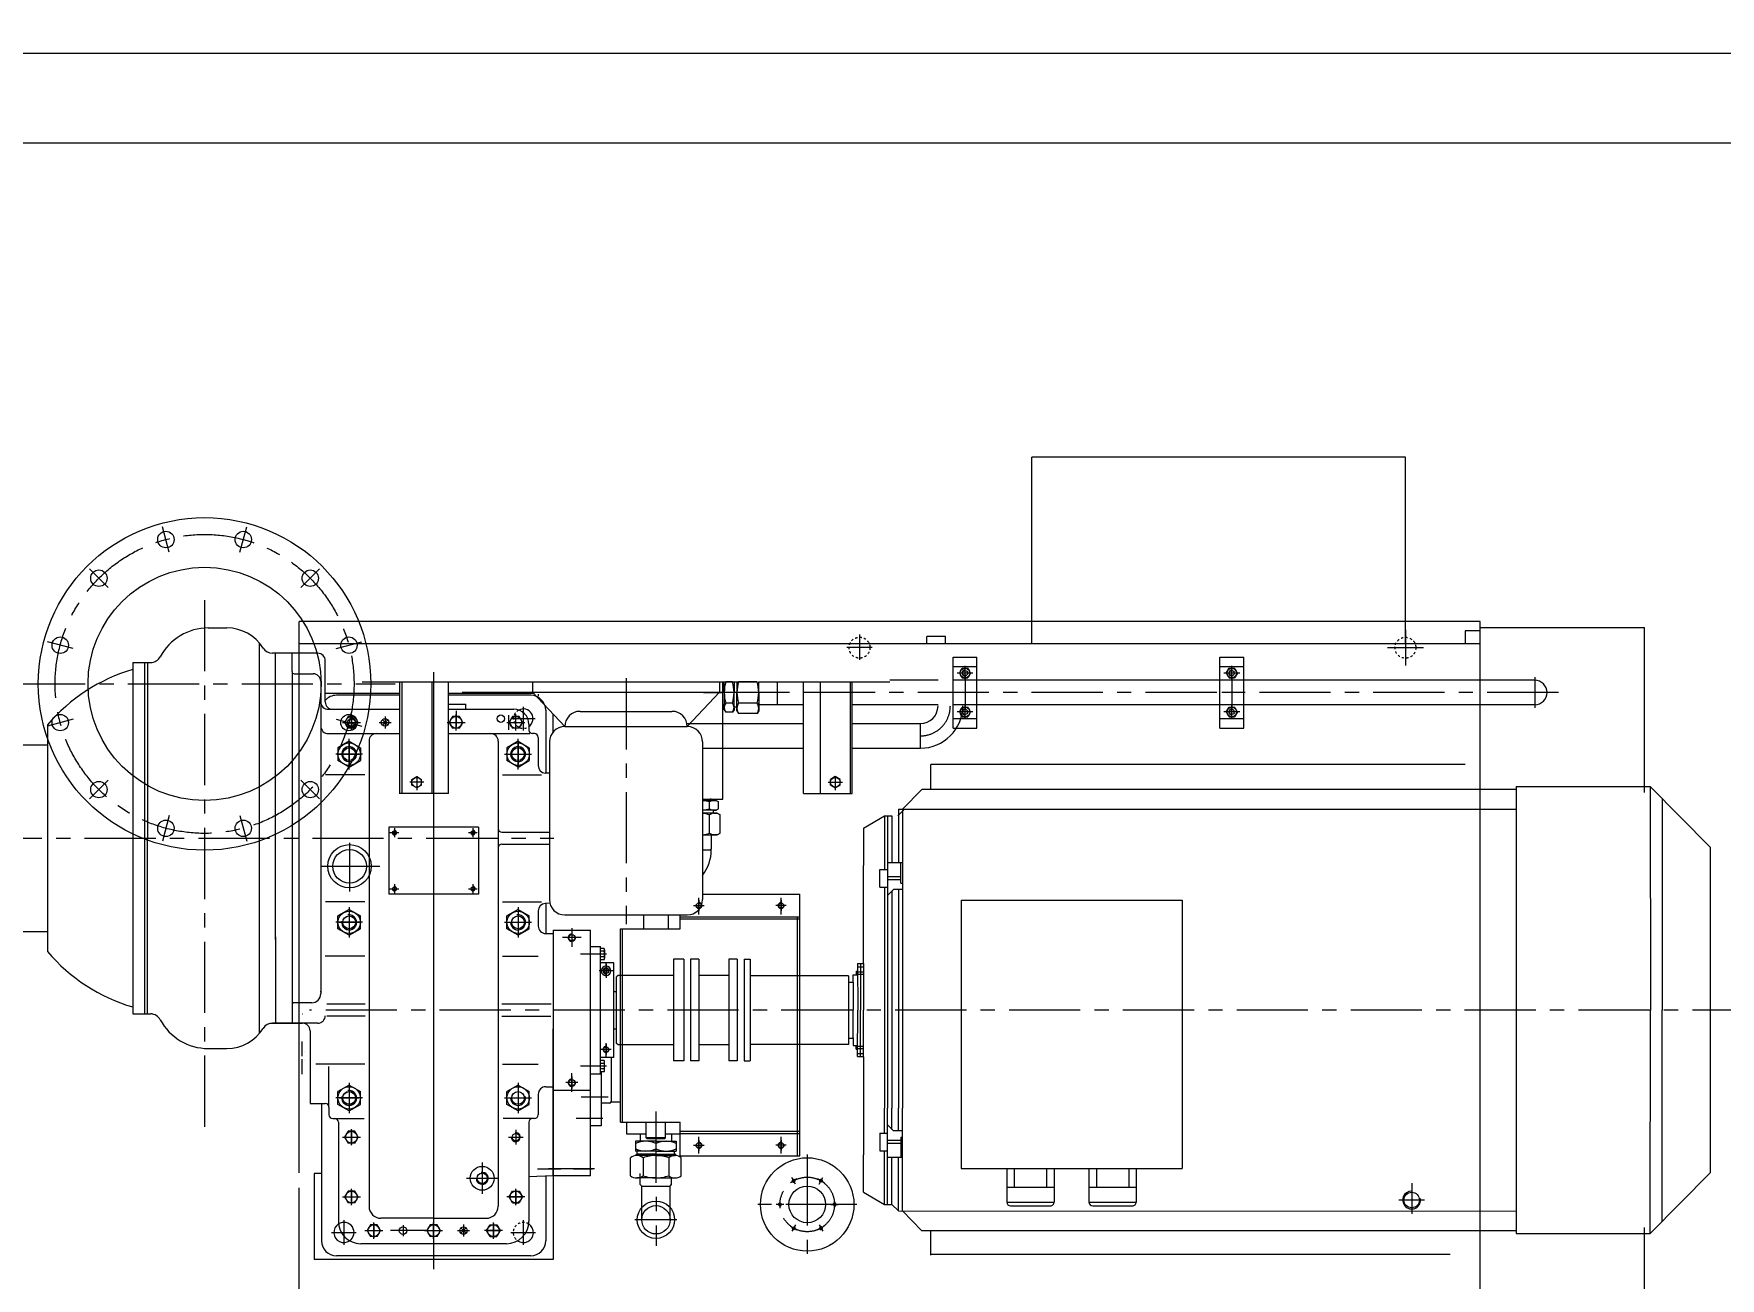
# Model space of a CAD drawing. Header units: inches. Extents: x 0 to 19814, y 0 to 15096.
# Drawn here: x 8791 to 11048, y 5715 to 7380 of the extents above; entities that cross this region are included whole.
import ezdxf

# ---------------------------------------------------------------- set-up
doc = ezdxf.new("R2010")
doc.units = ezdxf.units.IN
doc.header["$MEASUREMENT"] = 0
doc.linetypes.add('CENTER', pattern=[50.8, 31.75, -6.35, 6.35, -6.35])
doc.linetypes.add('EB_DASH', pattern=[6, 3, -3])
doc.layers.get('Defpoints').update_dxf_attribs({"lineweight": 5})
for name, color, linetype, lineweight in [('CAXA1', 5, 'CENTER', 5), ('CAXA2', 6, 'EB_DASH', 5), ('CAXA3', 7, 'Continuous', 5), ('EB0', 7, 'Continuous', 5)]:
    doc.layers.add(name, color=color, linetype=linetype, lineweight=lineweight)
doc.styles.add('Roman', font='arial.ttf')
doc.styles.get("Standard").update_dxf_attribs({"font": 'arial.ttf'})
doc.dimstyles.new('ISO-25', dxfattribs={"dimscale": 30, "dimtxt": 1.5, "dimasz": 1.5, "dimexe": 2, "dimexo": 2, "dimtad": 1, "dimtih": 1, "dimtoh": 1, "dimdec": 1, "dimlfac": 0.03937, "dimdsep": 46, "dimtxsty": 'Standard', "dimcen": 2.5, "dimclrd": 7, "dimclre": 7, "dimclrt": 7, "dimadec": 0, "dimazin": 0, "dimtfac": 1, "dimtdec": 1, "dimtmove": 0, "dimatfit": 3, "dimfxl": 1, "dimlwd": 5, "dimlwe": 5, "dimarcsym": 0})

# ---------------------------------------------------------------- blocks, each defined once
blk = doc.blocks.new('*D41')
at = {"color": 7, "linetype": 'Continuous', "lineweight": 5, "transparency": 16777216}
for p, q in [((8646.5, 7413.9), (8646.5, 7904.6)), ((11846.5, 7413.9), (11846.5, 7904.6)), ((8691.5, 7844.6), (11801.5, 7844.6))]:
    blk.add_line(p, q, dxfattribs=at)
at = {"color": 7, "transparency": 16777216}
for points in [[(8691.5, 7852.1), (8691.5, 7837.1), (8646.5, 7844.6)], [(11801.5, 7852.1), (11801.5, 7837.1), (11846.5, 7844.6)]]:
    blk.add_solid(points, dxfattribs=at)
at = {"layer": 'Defpoints', "color": 0, "transparency": 16777216}
for p in [(11846.5, 7844.6), (8646.5, 7353.9), (11846.5, 7353.9)]:
    blk.add_point(p, dxfattribs=at)
at = {"color": 7, "lineweight": 5, "transparency": 16777216, "insert": (10246.5, 7945.9), "char_height": 165, "attachment_point": 5, "style": 'Roman'}
blk.add_mtext('D', dxfattribs=at)

msp = doc.modelspace()

# ---------------------------------------------------------------- linework, layer by layer
at = {"color": 7, "lineweight": 5}
for p, q in [((11846.49, 7353.89), (8646.49, 7353.89)), ((11846.49, 7233.89), (8646.49, 7233.89)), ((10126.49, 6563.89), (10126.49, 6813.89)), ((10626.49, 6813.89), (10126.49, 6813.89)), ((10626.49, 6563.89), (10626.49, 6813.89)), ((10726.49, 6593.81), (9145.99, 6593.89)), ((9145.99, 5856), (9145.99, 6593.89)), ((10168.99, 6593.89), (9936.49, 6593.89)), ((10726.49, 5643.81), (10726.49, 6593.81)), ((9024.49, 6585.23), (9049.45, 6585.23)), ((10010.99, 6573.89), (9985.99, 6573.89)), ((9985.99, 6563.89), (9985.99, 6573.89)), ((10010.99, 6563.89), (10010.99, 6573.89)), ((10706.49, 6581.31), (10706.49, 6563.8)), ((10726.49, 6581.31), (10706.49, 6581.31)), ((10706.49, 6581.31), (10706.49, 6563.81)), ((10726.49, 6585.75), (10946.5, 6585.75)), ((10946.5, 6364.89), (10946.5, 6585.75)), ((9092.86, 6042.61), (9092.86, 6565.17)), ((9114.49, 6551.37), (9110.53, 6551.36)), ((9114.49, 6168.42), (9114.49, 6551.38)), ((9170.99, 6551.37), (9114.49, 6551.37)), ((9136.49, 6526.88), (9136.49, 6551.38)), ((10726.49, 6563.89), (9145.99, 6563.89)), ((10021.14, 6451.39), (10021.14, 6546.39)), ((10021.14, 6546.39), (10053.14, 6546.39)), ((10053.14, 6451.39), (10053.14, 6546.39)), ((10378.2, 6451.39), (10378.2, 6546.39)), ((10378.2, 6546.39), (10410.2, 6546.39)), ((10410.2, 6451.39), (10410.2, 6546.39)), ((8923.49, 6538.89), (8939.49, 6538.89)), ((8923.49, 6538.89), (8923.49, 6068.89)), ((8939.49, 6068.89), (8939.49, 6538.89)), ((8939.49, 6538.86), (8947.44, 6538.86)), ((8943.27, 6068.83), (8943.46, 6538.86)), ((9136.49, 6526.88), (9136.49, 6056.24)), ((9139.49, 6523.88), (9164.99, 6523.88)), ((9180.99, 6486.38), (9180.99, 6541.37)), ((10021.14, 6533.89), (10053.14, 6533.89)), ((10029.64, 6524.89), (10033.39, 6531.39)), ((10029.64, 6524.89), (10033.39, 6518.39)), ((10033.39, 6531.39), (10040.89, 6531.39)), ((10044.65, 6524.89), (10040.89, 6531.39)), ((10044.65, 6524.89), (10040.89, 6518.39)), ((10378.2, 6533.89), (10410.2, 6533.89)), ((10386.69, 6524.89), (10390.44, 6531.39)), ((10386.69, 6524.89), (10390.44, 6518.39)), ((10390.44, 6531.39), (10397.95, 6531.39)), ((10401.7, 6524.89), (10397.95, 6531.39)), ((10401.7, 6524.89), (10397.95, 6518.39)), ((10626.49, 6544.8), (10626.49, 6544.81)), ((9174.99, 6513.88), (9174.99, 6095.74)), ((9230.49, 6513.28), (9758.97, 6513.28)), ((9258.49, 6513.28), (9508.49, 6513.28)), ((9280.99, 6363.28), (9280.99, 6513.28)), ((9283.49, 6513.28), (9283.49, 6363.28)), ((9323.49, 6513.28), (9323.49, 6363.28)), ((9345.99, 6363.89), (9345.99, 6513.28)), ((9458.49, 6513.28), (9458.49, 6499.28)), ((9708.49, 6513.28), (9708.49, 6499.28)), ((9713, 6356.38), (9713, 6513.28)), ((9714.99, 6498.89), (9714.99, 6513.28)), ((9726.09, 6513.04), (9716.9, 6513.04)), ((9727.99, 6513.28), (9727.99, 6498.89)), ((9731.99, 6513.28), (9731.99, 6498.89)), ((9758.8, 6513.04), (9734.18, 6513.04)), ((9760.99, 6498.89), (9760.99, 6513.28)), ((9760.99, 6513.28), (9936.49, 6513.28)), ((9761, 6513.28), (9761, 6512.89)), ((9785.99, 6482.38), (9785.99, 6513.28)), ((9820.99, 6363.89), (9820.99, 6513.28)), ((9843.49, 6513.28), (9843.49, 6363.89)), ((9883.49, 6513.28), (9883.49, 6363.89)), ((9885.99, 6363.89), (9885.99, 6513.28)), ((10000.99, 6515.39), (9936.49, 6515.39)), ((10799.63, 6515.24), (10021.14, 6515.39)), ((10033.39, 6518.39), (10040.89, 6518.39)), ((10390.44, 6518.39), (10397.95, 6518.39)), ((9280.99, 6497.63), (9180.99, 6497.63)), ((9280.99, 6495.14), (9195.99, 6495.14)), ((9460.04, 6497.63), (9345.99, 6497.63)), ((9455.99, 6495.14), (9345.99, 6495.14)), ((9345.99, 6483.39), (9369, 6483.39)), ((9369, 6476.39), (9369, 6483.39)), ((9458.49, 6499.28), (9501.49, 6453.2)), ((9458.49, 6499.28), (9708.49, 6499.28)), ((9465.99, 6496.64), (9465.99, 6493.88)), ((9708.49, 6499.28), (9665.49, 6453.2)), ((9687, 6498.88), (9712.69, 6498.88)), ((9713, 6483.39), (9714.99, 6482.39)), ((9715.02, 6479.39), (9713, 6479.39)), ((9714.99, 6498.89), (9714.99, 6475.89)), ((9714.99, 6475.89), (9714.99, 6482.39)), ((9726.09, 6484.74), (9716.9, 6484.74)), ((9727.99, 6475.89), (9727.99, 6498.89)), ((9727.99, 6479.39), (9727.99, 6475.89)), ((9731.99, 6479.39), (9727.99, 6479.39)), ((9731.99, 6474.38), (9731.99, 6498.89)), ((9731.99, 6479.39), (9731.99, 6474.38)), ((9758.8, 6484.74), (9734.18, 6484.74)), ((9760.99, 6498.89), (9760.99, 6474.38)), ((9820.99, 6482.41), (9760.99, 6482.4)), ((9760.99, 6474.38), (9760.99, 6481.89)), ((9761, 6475.89), (9761, 6484.89)), ((9820.99, 6482.39), (9787, 6482.39)), ((10000.99, 6482.43), (9885.99, 6482.43)), ((10799.63, 6482.53), (10021.14, 6482.43)), ((10029.64, 6472.89), (10033.39, 6479.39)), ((10033.39, 6479.39), (10040.89, 6479.39)), ((10044.65, 6472.89), (10040.89, 6479.39)), ((10386.69, 6472.89), (10390.44, 6479.39)), ((10390.44, 6479.39), (10397.95, 6479.39)), ((10401.7, 6472.89), (10397.95, 6479.39)), ((8809.49, 6455.63), (8809.49, 6152.13)), ((9184.99, 6476.38), (9280.99, 6476.38)), ((9211.45, 6466.75), (9206.91, 6458.88)), ((9206.91, 6458.88), (9211.45, 6451.02)), ((9220.53, 6466.75), (9211.45, 6466.75)), ((9225.07, 6458.88), (9220.53, 6466.75)), ((9220.53, 6451.02), (9225.07, 6458.88)), ((9257.46, 6455.35), (9264.53, 6462.42)), ((9345.99, 6476.38), (9433.49, 6476.38)), ((9351.45, 6466.75), (9346.91, 6458.88)), ((9346.91, 6458.88), (9351.45, 6451.02)), ((9360.53, 6466.75), (9351.45, 6466.75)), ((9365.07, 6458.88), (9360.53, 6466.75)), ((9360.53, 6451.02), (9365.07, 6458.88)), ((9431.45, 6466.75), (9426.91, 6458.88)), ((9426.91, 6458.88), (9431.45, 6451.02)), ((9440.53, 6466.75), (9431.45, 6466.75)), ((9445.07, 6458.88), (9440.53, 6466.75)), ((9440.53, 6451.02), (9445.07, 6458.88)), ((9453.49, 6456.38), (9453.49, 6448.88)), ((9475.99, 6475.14), (9475.99, 6391.05)), ((9476, 6466.38), (9476, 6395.44)), ((9485.99, 6446.11), (9485.99, 6469.82)), ((9521.99, 6473.7), (9644.99, 6473.7)), ((9665.06, 6457.38), (9820.99, 6457.38)), ((9714.99, 6475.89), (9716.9, 6472.59)), ((9726.09, 6472.59), (9716.9, 6472.59)), ((9727.99, 6475.89), (9726.09, 6472.59)), ((9731.99, 6474.38), (9734.18, 6470.59)), ((9758.8, 6470.59), (9734.18, 6470.59)), ((9760.99, 6474.38), (9758.8, 6470.59)), ((9885.99, 6457.38), (9977.49, 6457.38)), ((9977.49, 6424.38), (9977.49, 6457.38)), ((10021.14, 6463.89), (10053.14, 6463.89)), ((10029.64, 6472.89), (10033.39, 6466.39)), ((10033.39, 6466.39), (10040.89, 6466.39)), ((10044.65, 6472.89), (10040.89, 6466.39)), ((10378.2, 6463.89), (10410.2, 6463.89)), ((10386.69, 6472.89), (10390.44, 6466.39)), ((10390.44, 6466.39), (10397.95, 6466.39)), ((10401.7, 6472.89), (10397.95, 6466.39)), ((9184.99, 6443.88), (9280.99, 6443.88)), ((9212.99, 6433.7), (9197.99, 6425.04)), ((9220.53, 6451.02), (9211.45, 6451.02)), ((9212.99, 6433.7), (9227.99, 6425.04)), ((9239.56, 6433.88), (9239.56, 5811.44)), ((9345.99, 6443.88), (9454.96, 6443.88)), ((9360.53, 6451.02), (9351.45, 6451.02)), ((9412.42, 6433.88), (9412.42, 5811.44)), ((9438.98, 6433.7), (9423.98, 6425.04)), ((9440.53, 6451.02), (9431.45, 6451.02)), ((9438.98, 6433.7), (9453.98, 6425.04)), ((9460.99, 6443.88), (9458.49, 6443.88)), ((9465.99, 6438.88), (9465.99, 6401.06)), ((9480.99, 6432.7), (9480.99, 6221.78)), ((9501.49, 6453.2), (9665.49, 6453.2)), ((9685.99, 6432.7), (9685.99, 6221.78)), ((10021.14, 6451.39), (10053.14, 6451.39)), ((10378.2, 6451.39), (10410.2, 6451.39)), ((8759.49, 6428.89), (8809.49, 6428.89)), ((9197.99, 6425.04), (9197.99, 6407.72)), ((9227.99, 6425.04), (9227.99, 6407.72)), ((9423.98, 6425.04), (9423.98, 6407.72)), ((9453.98, 6425.04), (9453.98, 6407.72)), ((9685.99, 6424.38), (9820.99, 6424.38)), ((9885.99, 6424.38), (9977.49, 6424.38)), ((9233.99, 6388.88), (9181.41, 6388.88)), ((9212.99, 6399.06), (9197.99, 6407.72)), ((9212.99, 6399.06), (9227.99, 6407.72)), ((9417.98, 6388.88), (9470.57, 6388.88)), ((9438.98, 6399.06), (9423.98, 6407.72)), ((9438.98, 6399.06), (9453.98, 6407.72)), ((9480.99, 6390.79), (9475.47, 6391.08)), ((10706.39, 6402.48), (9991.39, 6402.48)), ((9991.39, 6369.27), (9991.39, 6402.48)), ((9296.99, 6382.64), (9303.49, 6386.39)), ((9296.99, 6375.13), (9296.99, 6382.64)), ((9303.49, 6371.38), (9296.99, 6375.13)), ((9303.49, 6386.39), (9309.99, 6382.64)), ((9309.99, 6375.13), (9303.49, 6371.38)), ((9309.99, 6375.13), (9309.99, 6382.64)), ((9863.49, 6386.39), (9856.99, 6382.64)), ((9856.99, 6375.13), (9856.99, 6382.64)), ((9856.99, 6375.13), (9863.49, 6371.38)), ((9869.99, 6382.64), (9863.49, 6386.39)), ((9863.49, 6371.38), (9869.99, 6375.13)), ((9869.99, 6375.13), (9869.99, 6382.64)), ((9953.29, 6342.62), (9979.32, 6369.27)), ((10774.78, 6369.27), (9979.32, 6369.27)), ((10774.78, 6373.06), (10774.78, 5775.06)), ((9345.99, 6363.89), (9280.99, 6363.89)), ((9685.99, 6356.38), (9713, 6356.38)), ((9685.99, 6354.38), (9704, 6354.38)), ((9695.15, 6343.29), (9695.15, 6352.48)), ((9697.5, 6356.38), (9696.5, 6356.96)), ((9704, 6354.38), (9697.5, 6354.38)), ((9700.5, 6354.36), (9700.5, 6356.38)), ((9704, 6354.38), (9707.3, 6352.48)), ((9704, 6341.38), (9707.3, 6343.29)), ((9707.3, 6343.29), (9707.3, 6352.48)), ((9820.99, 6363.89), (9885.99, 6363.89)), ((9704, 6341.38), (9685.99, 6341.38)), ((9705.51, 6337.38), (9685.99, 6337.38)), ((9695.15, 6310.57), (9695.15, 6335.19)), ((9700.5, 6337.38), (9700.5, 6341.38)), ((9700.5, 6341.38), (9704, 6341.38)), ((9700.5, 6337.38), (9705.51, 6337.38)), ((9705.51, 6337.38), (9709.3, 6335.19)), ((9709.3, 6310.57), (9709.3, 6335.19)), ((9265.99, 6318.89), (9265.99, 6233.89)), ((9385.99, 6318.89), (9265.99, 6318.89)), ((9385.99, 6318.89), (9385.99, 6228.89)), ((9417.42, 6311.88), (9480.99, 6311.88)), ((9685.99, 6308.38), (9705.51, 6308.38)), ((9705.51, 6308.38), (9698, 6308.38)), ((9698, 6289.73), (9698, 6308.38)), ((9705.51, 6308.38), (9709.3, 6310.57)), ((9417.42, 6295.88), (9480.99, 6295.88)), ((9685.99, 6288.38), (9697.51, 6288.38)), ((9695.67, 6288.38), (9698, 6289.73)), ((9265.99, 6247.39), (9265.99, 6228.89)), ((9233.99, 6218.88), (9181.41, 6218.88)), ((9212.99, 6208.7), (9197.99, 6200.04)), ((9212.99, 6208.7), (9227.99, 6200.04)), ((9385.99, 6228.89), (9265.99, 6228.89)), ((9417.98, 6218.88), (9470.57, 6218.88)), ((9438.98, 6208.7), (9423.98, 6200.04)), ((9438.98, 6208.7), (9453.98, 6200.04)), ((9465.99, 6206.72), (9465.99, 6186.38)), ((9481.55, 6217.03), (9475.47, 6216.71)), ((9475.99, 6216.74), (9475.99, 6176.38)), ((9476, 6212.32), (9476, 6176.38)), ((9685.99, 6228.89), (9815.98, 6228.89)), ((9815.98, 5878.89), (9815.98, 6228.89)), ((9197.99, 6182.72), (9197.99, 6200.04)), ((9227.99, 6182.72), (9227.99, 6200.04)), ((9423.98, 6182.72), (9423.98, 6200.04)), ((9453.98, 6182.72), (9453.98, 6200.04)), ((9501.49, 6201.28), (9665.49, 6201.28)), ((9606.99, 6201.28), (9606.99, 6182.69)), ((9640.09, 6201.28), (9640.09, 6182.69)), ((9655.98, 6182.69), (9655.98, 6201.28)), ((9655.98, 6198.89), (9815.98, 6198.89)), ((9655.98, 6195.89), (9815.98, 6195.89)), ((9812.98, 5878.89), (9812.98, 6198.89)), ((8759.49, 6178.89), (8809.49, 6178.89)), ((9114.49, 6171.95), (9114.49, 6056.24)), ((9212.99, 6174.06), (9197.99, 6182.72)), ((9212.99, 6174.06), (9227.99, 6182.72)), ((9438.98, 6174.06), (9423.98, 6182.72)), ((9438.98, 6174.06), (9453.98, 6182.72)), ((9475.99, 6176.38), (9486, 6176.38)), ((9486, 6180.88), (9486, 5852.99)), ((9486, 6180.88), (9486, 6158.89)), ((9486, 6180.88), (9536, 6180.88)), ((9536, 5852.38), (9536, 6180.88)), ((9575.98, 5923.89), (9575.98, 6182.69)), ((9575.98, 6182.69), (9655.98, 6182.69)), ((9578.98, 5923.89), (9578.98, 6182.69)), ((9233.99, 6145.99), (9180.93, 6145.99)), ((9417.98, 6145.99), (9465.99, 6145.99)), ((9486, 6158.89), (9486, 6098.89)), ((9536, 6158.88), (9549.5, 6158.88)), ((9549.5, 5988.88), (9549.5, 6158.88)), ((9554.19, 6156.39), (9549.5, 6156.39)), ((9554.19, 6152.64), (9549.5, 6152.64)), ((9554.19, 6145.13), (9549.5, 6145.13)), ((9554.19, 6141.38), (9549.5, 6141.38)), ((9554.8, 6154.51), (9554.8, 6143.25)), ((9660.95, 6141.87), (9646.95, 6141.87)), ((9646.95, 6141.87), (9646.95, 6005.89)), ((9660.95, 6141.89), (9660.95, 6005.89)), ((9669.95, 6141.87), (9669.95, 6005.89)), ((9680.95, 6141.87), (9669.95, 6141.87)), ((9680.95, 6141.87), (9680.95, 6005.89)), ((9732.15, 6141.87), (9721.15, 6141.87)), ((9721.15, 6141.87), (9721.15, 6005.89)), ((9732.15, 6141.87), (9732.15, 6005.89)), ((9741.4, 6141.89), (9741.4, 6005.89)), ((9741.4, 6141.89), (9749.4, 6141.89)), ((9749.4, 6141.89), (9749.4, 6005.89)), ((9566.99, 6137.28), (9549.5, 6137.28)), ((9553.27, 6126.38), (9555.01, 6129.38)), ((9553.27, 6126.38), (9555.01, 6123.38)), ((9553.27, 6126.38), (9555.01, 6123.38)), ((9558.47, 6129.38), (9555.01, 6129.38)), ((9558.47, 6123.38), (9555.01, 6123.38)), ((9560.2, 6126.38), (9558.47, 6129.38)), ((9560.2, 6126.38), (9558.47, 6123.38)), ((9566.99, 6010.48), (9566.99, 6137.28)), ((9572.94, 6120.37), (9570.94, 6118.37)), ((9570.94, 6029.39), (9570.94, 6118.37)), ((9646.95, 6120.37), (9572.94, 6120.37)), ((9721.15, 6120.37), (9680.95, 6120.37)), ((9881.4, 6119.89), (9749.4, 6119.89)), ((9881.4, 6119.89), (9881.4, 6027.89)), ((9173.99, 6098.89), (9175.99, 6098.89)), ((9566.99, 6098.89), (9570.92, 6098.89)), ((9681.2, 6041.39), (9681.2, 6106.39)), ((9162.99, 6083.74), (9139.49, 6083.74)), ((9234.56, 6081.89), (9182.99, 6081.89)), ((9483.25, 6081.89), (9417.42, 6081.89)), ((8923.49, 6068.9), (8939.49, 6068.9)), ((8923.49, 6068.89), (8943.27, 6068.83)), ((8930.49, 6068.89), (8933.32, 6068.89)), ((8939.49, 6068.93), (8947.44, 6068.93)), ((9107.9, 6056.38), (9114.49, 6056.38)), ((9114.49, 6056.41), (9110.53, 6056.42)), ((9114.49, 6056.39), (9110.53, 6056.39)), ((9114.48, 6056.24), (9150.59, 6056.24)), ((9170.99, 6056.41), (9114.49, 6056.41)), ((9234.56, 6065.89), (9182.99, 6065.89)), ((9417.42, 6065.89), (9482.72, 6065.89)), ((9486, 5852.38), (9486, 6048.89)), ((9566.99, 6048.89), (9570.92, 6048.89)), ((9149.49, 6032.15), (9149.49, 6012.15)), ((9160.59, 6046.39), (9160.59, 5948.89)), ((9572.93, 6027.39), (9570.93, 6029.39)), ((9646.95, 6027.39), (9572.93, 6027.39)), ((9721.15, 6027.39), (9680.95, 6027.39)), ((9881.4, 6027.89), (9749.4, 6027.89)), ((9024.49, 6022.55), (9049.45, 6022.55)), ((9149.49, 6008.15), (9149.49, 5988.15)), ((9153.51, 6019.06), (9153.6, 6019.06)), ((9153.51, 6006.36), (9153.6, 6006.36)), ((9566.99, 6010.48), (9549.5, 6010.48)), ((9554.2, 6006.39), (9549.5, 6006.39)), ((9554.8, 5993.26), (9554.8, 6004.52)), ((9563.5, 6010.49), (9563.5, 5951.38)), ((9563.5, 6010.49), (9563.5, 5951.38)), ((9660.95, 6005.89), (9646.95, 6005.89)), ((9680.95, 6005.89), (9669.95, 6005.89)), ((9732.15, 6005.89), (9721.15, 6005.89)), ((9741.4, 6005.89), (9749.4, 6005.89)), ((9901.42, 6011.62), (9901.45, 5880.42)), ((9233.99, 6001.79), (9168.57, 6001.79)), ((9185.99, 5943.89), (9185.99, 5998.53)), ((9417.98, 6001.79), (9465.99, 6001.79)), ((9536, 5988.88), (9549.5, 5988.88)), ((9554.2, 6002.64), (9549.5, 6002.64)), ((9554.2, 5995.14), (9549.5, 5995.14)), ((9554.2, 5991.38), (9549.5, 5991.38)), ((9550, 5991.38), (9550, 5918.88)), ((9212.99, 5973.72), (9197.99, 5965.06)), ((9197.99, 5947.73), (9197.99, 5965.06)), ((9212.99, 5973.72), (9227.99, 5965.06)), ((9227.99, 5947.73), (9227.99, 5965.06)), ((9438.98, 5973.72), (9423.98, 5965.06)), ((9423.98, 5947.73), (9423.98, 5965.06)), ((9438.98, 5973.72), (9453.98, 5965.06)), ((9453.98, 5947.73), (9453.98, 5965.06)), ((9465.99, 5961.39), (9465.99, 5933.89)), ((9475.99, 5971.39), (9486, 5971.39)), ((9486, 5966.89), (9536, 5966.89)), ((9160.59, 5948.89), (9180.99, 5948.89)), ((9175.99, 5948.89), (9175.99, 5765.14)), ((9175.99, 5948.89), (9175.99, 5801.38)), ((9185.99, 5943.89), (9185.99, 5933.89)), ((9212.99, 5939.07), (9197.99, 5947.73)), ((9212.99, 5939.07), (9227.99, 5947.73)), ((9438.98, 5939.07), (9423.98, 5947.73)), ((9438.98, 5939.07), (9453.98, 5947.73)), ((9561.5, 5949.38), (9550, 5949.38)), ((9563.5, 5951.38), (9575.98, 5951.38)), ((9190.99, 5928.89), (9193.49, 5928.89)), ((9192.24, 5928.89), (9232.9, 5928.89)), ((9198.49, 5923.89), (9198.49, 5791.38)), ((9215.99, 5913.63), (9215.99, 5894.13)), ((9459.73, 5928.89), (9419.08, 5928.89)), ((9453.49, 5923.89), (9453.49, 5791.38)), ((9460.99, 5928.89), (9458.49, 5928.89)), ((9550, 5918.88), (9536, 5918.88)), ((9575.98, 5923.89), (9655.98, 5923.89)), ((9583.94, 5923.89), (9583.94, 5908.4)), ((9610.5, 5903.11), (9610.5, 5923.89)), ((9636.5, 5903.11), (9636.5, 5923.89)), ((9655.98, 5878.89), (9655.98, 5923.89)), ((9211.45, 5911.75), (9206.91, 5903.88)), ((9206.91, 5903.88), (9211.45, 5896.02)), ((9220.53, 5911.75), (9211.45, 5911.75)), ((9220.53, 5896.02), (9211.45, 5896.02)), ((9225.07, 5903.88), (9220.53, 5911.75)), ((9220.53, 5896.02), (9225.07, 5903.88)), ((9583.94, 5908.4), (9610.5, 5908.39)), ((9623.5, 5898.39), (9596.22, 5898.38)), ((9596.22, 5898.38), (9596.22, 5885.38)), ((9602.5, 5908.38), (9602.5, 5898.38)), ((9611.5, 5902.11), (9610.5, 5903.11)), ((9610.5, 5903.11), (9611.5, 5902.11)), ((9636.5, 5903.11), (9610.5, 5903.11)), ((9611.5, 5902.11), (9635.5, 5902.11)), ((9623.48, 5898.39), (9650.76, 5898.38)), ((9636.5, 5903.11), (9635.5, 5902.11)), ((9636.5, 5908.38), (9655.98, 5908.38)), ((9644.48, 5908.38), (9644.48, 5898.38)), ((9650.76, 5898.38), (9650.76, 5885.38)), ((9655.98, 5911.89), (9815.98, 5911.89)), ((9655.98, 5908.89), (9815.98, 5908.89)), ((9486, 5871.38), (9486, 5852.38)), ((9589.51, 5852.38), (9589.51, 5876.38)), ((9623.5, 5885.39), (9596.22, 5885.38)), ((9623.5, 5881.39), (9597.5, 5881.38)), ((9597.5, 5879.38), (9597.5, 5881.38)), ((9597.5, 5881.38), (9598.6, 5881.38)), ((9623.5, 5879.39), (9597.88, 5879.38)), ((9598.6, 5881.38), (9598.6, 5885.38)), ((9598.6, 5881.38), (9598.6, 5885.38)), ((9606.26, 5876.39), (9606.26, 5852.39)), ((9623.47, 5879.39), (9649.1, 5879.38)), ((9623.48, 5885.39), (9650.76, 5885.38)), ((9623.48, 5881.39), (9649.48, 5881.38)), ((9640.72, 5876.39), (9640.72, 5852.39)), ((9648.38, 5881.38), (9648.38, 5885.38)), ((9648.38, 5881.38), (9648.38, 5885.38)), ((9649.48, 5881.38), (9648.38, 5881.38)), ((9649.47, 5879.38), (9649.48, 5881.38)), ((9655.98, 5878.89), (9815.98, 5878.89)), ((9657.47, 5852.38), (9657.47, 5876.38)), ((9901.47, 5830.42), (9901.45, 5880.42)), ((9165.99, 5855.14), (9165.99, 5740.14)), ((9175.99, 5855.14), (9165.99, 5855.14)), ((9486, 5852.38), (9453.61, 5850.68)), ((9475.99, 5851.86), (9475.99, 5765.14)), ((9476, 5851.86), (9476, 5801.38)), ((9485.99, 5851.86), (9485.99, 5740.14)), ((9536, 5852.38), (9486, 5852.38)), ((9623.51, 5849.39), (9597.89, 5849.38)), ((9602.46, 5840.4), (9602.47, 5855.4)), ((9623.47, 5849.39), (9649.09, 5849.38)), ((9644.46, 5843), (9644.47, 5849.38)), ((10031.83, 5861.89), (10327.83, 5861.89)), ((10093.03, 5861.72), (10093.03, 5817.01)), ((10103.03, 5861.72), (10103.03, 5836.95)), ((10146.27, 5861.89), (10146.28, 5836.95)), ((10156.27, 5861.89), (10156.28, 5816.9)), ((10203.02, 5861.72), (10203.02, 5817.01)), ((10213.02, 5861.72), (10213.02, 5836.95)), ((10256.27, 5861.89), (10256.27, 5836.95)), ((10266.27, 5861.89), (10266.27, 5816.9)), ((9145.99, 5643.89), (9145.99, 5836)), ((9211.45, 5831.75), (9206.91, 5823.88)), ((9206.91, 5823.88), (9211.45, 5816.02)), ((9220.53, 5831.75), (9211.45, 5831.75)), ((9225.07, 5823.88), (9220.53, 5831.75)), ((9220.53, 5816.02), (9225.07, 5823.88)), ((9448.07, 5823.88), (9423.91, 5823.88)), ((9426.24, 5823.88), (9445.74, 5823.88)), ((9426.91, 5823.88), (9431.45, 5831.75)), ((9431.45, 5816.02), (9426.91, 5823.88)), ((9431.45, 5831.75), (9440.53, 5831.75)), ((9440.53, 5831.75), (9445.07, 5823.88)), ((9445.07, 5823.88), (9440.53, 5816.02)), ((9604.46, 5838.4), (9602.46, 5840.4)), ((9604.46, 5838.4), (9642.46, 5838.39)), ((9604.49, 5793.39), (9604.5, 5838.4)), ((9642.46, 5838.39), (9644.46, 5840.38)), ((9642.49, 5793.39), (9642.46, 5838.39)), ((9644.46, 5840.38), (9644.46, 5843)), ((10093.03, 5836.95), (10156.28, 5836.95)), ((10203.02, 5836.95), (10266.27, 5836.95)), ((9220.53, 5816.02), (9211.45, 5816.02)), ((9215.99, 5818.83), (9215.99, 5817.88)), ((9431.45, 5816.02), (9440.53, 5816.02)), ((10093.03, 5817.01), (10156.28, 5816.95)), ((10098.02, 5812.01), (10151.27, 5811.9)), ((10203.02, 5817.01), (10266.27, 5816.95)), ((10208.01, 5812.01), (10261.26, 5811.9)), ((9241.45, 5786.75), (9236.91, 5778.88)), ((9236.91, 5778.88), (9241.45, 5771.02)), ((9250.53, 5786.75), (9241.45, 5786.75)), ((9255.07, 5778.88), (9250.53, 5786.75)), ((9250.53, 5771.02), (9255.07, 5778.88)), ((9325.99, 5795.44), (9255.56, 5795.44)), ((9321.45, 5786.75), (9316.91, 5778.88)), ((9316.91, 5778.88), (9321.45, 5771.02)), ((9330.53, 5786.75), (9321.45, 5786.75)), ((9325.98, 5795.44), (9396.42, 5795.44)), ((9335.07, 5778.88), (9330.53, 5786.75)), ((9330.53, 5771.02), (9335.07, 5778.88)), ((9362.46, 5775.35), (9369.53, 5782.42)), ((9369.53, 5775.35), (9362.46, 5782.42)), ((9396.91, 5778.88), (9401.45, 5786.75)), ((9401.45, 5771.02), (9396.91, 5778.88)), ((9401.45, 5786.75), (9410.53, 5786.75)), ((9410.53, 5786.75), (9415.07, 5778.88)), ((9415.07, 5778.88), (9410.53, 5771.02)), ((9991.39, 5745.98), (9991.39, 5778.51)), ((10946.5, 5661.17), (10946.5, 5782.89)), ((9423.49, 5761.38), (9228.49, 5761.38)), ((9250.53, 5771.02), (9241.45, 5771.02)), ((9330.53, 5771.02), (9321.45, 5771.02)), ((9401.45, 5771.02), (9410.53, 5771.02)), ((9485.99, 5740.14), (9165.99, 5740.14)), ((9455.99, 5745.14), (9195.99, 5745.14))]:
    msp.add_line(p, q, dxfattribs=at)
for centre, radius in [((9019.49, 6510.39), 222.5), ((8967.73, 6703.58), 11), ((9071.26, 6703.58), 11), ((9019.49, 6510.39), 156), ((8878.07, 6651.81), 11), ((9160.92, 6651.81), 11), ((8826.31, 6562.16), 11), ((9212.68, 6562.16), 11), ((10037.14, 6524.89), 6.5), ((10037.14, 6524.89), 3.4), ((10394.2, 6524.89), 6.5), ((10394.2, 6524.89), 3.4), ((10037.14, 6472.89), 6.5), ((10394.2, 6472.89), 6.5), ((8826.31, 6458.63), 11), ((9212.68, 6458.63), 11), ((9215.99, 6458.88), 7.86), ((9215.99, 6458.88), 5.05), ((9260.99, 6458.88), 5), ((9355.99, 6458.88), 7.86), ((9415.99, 6463.89), 5), ((9435.99, 6458.88), 7.86), ((10037.14, 6472.89), 3.4), ((10394.2, 6472.89), 3.4), ((9212.99, 6416.38), 15), ((9212.99, 6416.38), 8.65), ((9212.99, 6416.38), 8.5), ((9438.98, 6416.38), 15), ((9438.99, 6416.38), 8.65), ((9438.98, 6416.38), 8.5), ((8878.07, 6368.97), 11), ((9160.92, 6368.97), 11), ((9303.49, 6378.89), 6.5), ((9863.49, 6378.89), 6.5), ((8967.73, 6317.21), 11), ((9071.26, 6317.21), 11), ((9273.49, 6311.39), 2.46), ((9378.49, 6311.39), 2.46), ((9213.49, 6266.38), 29), ((9213.49, 6266.38), 22.5), ((9273.49, 6236.39), 2.46), ((9378.49, 6236.39), 2.46), ((9680.98, 6213.89), 3.32), ((9790.98, 6213.89), 3.32), ((9212.99, 6191.38), 15), ((9212.99, 6191.38), 8.65), ((9212.99, 6191.38), 8.5), ((9438.98, 6191.38), 15), ((9438.99, 6191.38), 8.65), ((9438.98, 6191.38), 8.5), ((9511, 6170.88), 4.19), ((9556.74, 6126.38), 3.46), ((9556.74, 6126.38), 3.32), ((9556.74, 6021.38), 3.32), ((9511, 5976.89), 4.19), ((9212.99, 5956.39), 15), ((9212.99, 5956.39), 8.65), ((9212.99, 5956.39), 8.5), ((9438.98, 5956.39), 15), ((9438.98, 5956.39), 8.5), ((9215.99, 5903.88), 7.86), ((9435.99, 5903.88), 5.05), ((9680.98, 5893.08), 3.32), ((9790.98, 5893.08), 3.32), ((9825.99, 5813.89), 62.5), ((9390.99, 5848.89), 16), ((9390.99, 5848.89), 6.92), ((9807.74, 5845.5), 1.62), ((9844.24, 5845.5), 1.62), ((9215.99, 5823.88), 7.86), ((9435.99, 5823.88), 7.86), ((9825.99, 5813.89), 24.5), ((10634.89, 5819.81), 10.38), ((9623.49, 5793.39), 25), ((9623.49, 5793.39), 19), ((9789.49, 5813.89), 1.62), ((9862.49, 5813.89), 1.62), ((9245.99, 5778.88), 7.86), ((9285.1, 5778.88), 5), ((9325.99, 5778.88), 7.86), ((9365.99, 5778.88), 5), ((9405.99, 5778.88), 7.86), ((9807.74, 5782.28), 1.62), ((9844.24, 5782.28), 1.62)]:
    msp.add_circle(centre, radius, dxfattribs=at)
for centre, radius, start, end in [((9024.49, 6512.23), 73, 90.00141, 151.77515), ((9049.45, 6528.23), 57, 31.97491, 90.00126), ((8946.95, 6553.85), 15, 271.86456, 331.77515), ((9110.53, 6566.36), 15, 211.97492, 270.00141), ((9170.99, 6541.37), 10, 0, 90), ((8988.93, 6303.88), 235, 106.16781, 139.77887), ((9139.49, 6526.88), 3, 180, 270), ((9164.99, 6513.88), 10, 0, 90), ((10394.2, 6524.89), 4, 80, 270), ((9768.49, 6498.89), 53.5, 164.66283, 180), ((9725.63, 6519.11), 10.64, 213.22483, 214.82518), ((9717.36, 6519.11), 10.64, 325.17482, 326.77517), ((9674.5, 6498.89), 53.5, 0, 15.33717), ((9778.82, 6498.89), 46.83, 162.41205, 180), ((9744.52, 6520.11), 12.53, 213.0304, 214.38425), ((9748.47, 6520.11), 12.53, 325.61575, 326.9696), ((9714.17, 6498.89), 46.83, 0, 17.58795), ((10799.63, 6498.89), 16.36, 270, 90), ((9184.99, 6486.38), 10, 180, 270), ((9195.99, 6475.14), 20, 90, 138.60456), ((9190.99, 6486.38), 10, 180, 270), ((9455.99, 6475.14), 20, 0, 90), ((9768.49, 6498.89), 53.5, 180, 195.33717), ((9725.63, 6478.66), 10.64, 145.17482, 214.82518), ((9674.5, 6498.89), 53.5, 344.66283, 0), ((9717.36, 6478.66), 10.64, 325.17482, 34.82518), ((9778.82, 6498.89), 46.83, 180, 197.58795), ((9744.52, 6477.66), 12.53, 145.61575, 214.38425), ((9714.17, 6498.89), 46.83, 342.41205, 0), ((9748.47, 6477.66), 12.53, 325.61575, 34.38425), ((9977.49, 6480.88), 56.5, 270, 0), ((9977.49, 6480.88), 23.5, 270, 0), ((9215.99, 6458.88), 6, 180, 100), ((9433.49, 6456.38), 20, 0, 90), ((9445.99, 6463.89), 13, 305.25221, 118.21981), ((9521.99, 6453.2), 20.5, 90, 180), ((9644.99, 6453.2), 20.5, 0, 90), ((10037.14, 6472.89), 4, 80, 270), ((10394.2, 6472.89), 4, 80, 270), ((9184.99, 6453.88), 10, 180, 270), ((9249.56, 6433.88), 10, 90, 180), ((9402.42, 6433.88), 10, 0, 90), ((9458.49, 6448.88), 5, 180, 270), ((9460.99, 6438.88), 5, 0, 90), ((9501.49, 6432.7), 20.5, 90, 180), ((9665.49, 6432.7), 20.5, 0, 90), ((9212.99, 6416.38), 10, 0, 190), ((9212.99, 6416.38), 10, 180, 100), ((9438.98, 6416.38), 10, 350, 180), ((9438.99, 6416.38), 10, 180, 100), ((9475.99, 6401.06), 10, 180, 267), ((9681, 6300.89), 53.5, 74.66283, 84.64746), ((9681, 6394.88), 53.5, 275.35254, 285.33717), ((9701.23, 6343.75), 10.64, 55.17482, 124.82518), ((9701.23, 6352.02), 10.64, 235.17482, 304.82518), ((9681, 6290.56), 46.83, 72.41205, 83.88241), ((9702.23, 6324.86), 12.53, 55.61575, 124.38425), ((9273.49, 6311.39), 3, 180, 100), ((9378.49, 6311.39), 3, 180, 100), ((9417.42, 6316.88), 5, 180, 270), ((9681, 6355.21), 46.83, 276.11759, 287.58795), ((9702.23, 6320.91), 12.53, 235.61575, 304.38425), ((9417.42, 6290.88), 5, 90, 180), ((9641, 6288.38), 56.51, 322.77019, 0), ((9273.49, 6236.39), 3, 180, 100), ((9378.49, 6236.39), 3, 180, 100), ((9475.99, 6206.72), 10, 93, 180), ((9501.49, 6221.78), 20.5, 180, 270), ((9665.49, 6221.78), 20.5, 270, 0), ((9680.98, 6213.89), 4, 170, 90), ((9212.99, 6191.38), 10, 180, 100), ((9212.99, 6191.38), 10, 170, 0), ((9438.98, 6191.38), 10, 180, 10), ((9438.99, 6191.38), 10, 180, 100), ((9475.99, 6186.38), 10, 180, 270), ((9511, 6170.88), 5, 90, 10), ((8988.93, 6303.88), 235, 220.22113, 253.83219), ((9551.57, 6154.51), 3.23, 324.42999, 35.57001), ((9542.8, 6148.88), 12, 341.77609, 18.22391), ((9551.57, 6143.25), 3.23, 324.42999, 35.57001), ((9556.74, 6126.38), 6.36, 0, 180), ((9556.74, 6126.38), 6.36, 180, 0), ((9556.74, 6126.38), 4, 350, 270), ((9162.99, 6095.74), 12, 270, 0), ((9139.49, 6080.74), 3, 90, 180), ((8946.95, 6053.93), 15, 28.22485, 88.13544), ((9024.49, 6095.55), 73, 208.22485, 269.99859), ((9049.45, 6079.55), 57, 269.99874, 328.02509), ((9110.53, 6041.42), 15, 89.99859, 148.02508), ((9110.53, 6041.39), 15, 89.99859, 148.02508), ((9150.59, 6046.39), 10, 0, 90), ((9170.99, 6066.41), 10, 270, 0), ((9551.57, 6004.52), 3.23, 324.42999, 35.57001), ((9511, 5976.89), 5, 90, 10), ((9542.8, 5998.89), 12, 341.77609, 18.22391), ((9551.57, 5993.26), 3.23, 324.42999, 35.57001), ((9212.99, 5956.39), 10, 180, 100), ((9475.99, 5961.39), 10, 90, 180), ((9180.99, 5943.89), 5, 0, 90), ((9212.99, 5956.39), 10, 170, 0), ((9561.5, 5951.38), 2, 270, 0), ((9561.5, 5951.38), 2, 270, 0), ((9190.99, 5933.89), 5, 180, 270), ((9193.49, 5923.89), 5, 0, 90), ((9458.49, 5923.89), 5, 90, 180), ((9460.99, 5933.89), 5, 270, 0), ((9609.87, 5865.88), 32.51, 65.20849, 114.8257), ((9637.11, 5865.88), 32.51, 65.1743, 114.79151), ((9680.98, 5893.08), 4, 170, 90), ((9597.88, 5866.19), 13.19, 50.60114, 129.43305), ((9609.85, 5917.89), 32.51, 245.20849, 294.8257), ((9623.52, 5828.3), 51.09, 90.01709, 109.74871), ((9623.46, 5828.3), 51.09, 70.25129, 89.98291), ((9637.13, 5917.89), 32.51, 245.1743, 294.79151), ((9649.1, 5866.19), 13.19, 50.56695, 129.39886), ((9390.99, 5848.89), 8, 180, 100), ((9597.88, 5862.57), 13.19, 230.60114, 309.43305), ((9623.5, 5900.48), 51.09, 250.28548, 270.01709), ((9623.48, 5900.48), 51.09, 269.98291, 289.71452), ((9649.09, 5862.57), 13.19, 230.56695, 309.39886), ((9807.74, 5845.5), 2, 30, 310), ((9844.24, 5845.5), 2, 330, 250), ((10634.89, 5819.81), 12, 90, 10), ((9255.56, 5811.44), 16, 180, 270), ((9396.42, 5811.44), 16, 270, 0), ((9789.49, 5813.89), 2, 90, 10), ((9862.49, 5813.89), 2, 270, 190), ((10098.03, 5817.01), 5, 179.99639, 269.88002), ((10151.28, 5816.9), 5, 269.88002, 0.00467), ((10208.02, 5817.01), 5, 179.99639, 269.88002), ((10261.27, 5816.9), 5, 269.88002, 0.00467), ((9205.99, 5776.39), 13.5, 122.61987, 304.72352), ((9228.49, 5791.38), 30, 180, 270), ((9205.99, 5776.39), 13.5, 304.72352, 122.61987), ((9423.49, 5791.38), 30, 270, 0), ((9445.99, 5776.39), 13.5, 235.29181, 57.34929), ((9807.74, 5782.28), 2, 150, 70), ((9844.24, 5782.28), 2, 210, 130), ((9195.99, 5765.14), 20, 180, 270), ((9455.99, 5765.14), 20, 270, 0)]:
    msp.add_arc(centre, radius, start, end, dxfattribs=at)
at = {"layer": 'CAXA1', "linetype": 'CENTER', "lineweight": 5, "ltscale": 3}
for p, q in [((8972.32, 6686.45), (8963.14, 6720.71)), ((9066.67, 6686.45), (9075.85, 6720.71)), ((8890.61, 6639.27), (8865.53, 6664.35)), ((9148.38, 6639.27), (9173.46, 6664.35)), ((9019.49, 6622.62), (9019.49, 5916.28)), ((9895.99, 6576.49), (9895.99, 6542.49)), ((10626.49, 6582.81), (10626.49, 6534.81)), ((8843.44, 6557.57), (8809.18, 6566.75)), ((9195.55, 6557.57), (9229.81, 6566.75)), ((9912.99, 6558.89), (9878.99, 6558.89)), ((10650.49, 6558.8), (10602.49, 6558.8)), ((9325.99, 6526.05), (9325.99, 5735.49)), ((10047.65, 6524.89), (10026.64, 6524.89)), ((10037.14, 6515.39), (10037.14, 6534.39)), ((10404.7, 6524.89), (10383.69, 6524.89)), ((10394.2, 6515.39), (10394.2, 6534.39)), ((8764.49, 6510.39), (9274.5, 6510.39)), ((9325.99, 6518.89), (9325.99, 5727.37)), ((9325.99, 6501.17), (9325.99, 5727.37)), ((9583.49, 6518.09), (9583.49, 6189.09)), ((10037.14, 6521.34), (10037.14, 6476.43)), ((10037.2, 6521.34), (10037.2, 6480.55)), ((10394.2, 6521.34), (10394.2, 6476.43)), ((10799.63, 6519.31), (10799.63, 6478.46)), ((9325.99, 6485.16), (9325.99, 5749.67)), ((9325.99, 6483.67), (9325.99, 5746.51)), ((10831.13, 6498.89), (9362.47, 6498.89)), ((9445.99, 6479.89), (9445.99, 6447.89)), ((9785.98, 6498.89), (9693.61, 6498.89)), ((10037.14, 6463.39), (10037.14, 6482.39)), ((10407.7, 6498.89), (10380.69, 6498.89)), ((10394.2, 6463.39), (10394.2, 6482.39)), ((8843.44, 6463.22), (8809.18, 6454.04)), ((9195.55, 6463.22), (9229.81, 6454.04)), ((9203.91, 6458.88), (9228.07, 6458.88)), ((9206.99, 6458.88), (9224.99, 6458.88)), ((9215.99, 6448.02), (9215.99, 6469.75)), ((9215.99, 6467.88), (9215.99, 6449.88)), ((9216.24, 6458.88), (9225.99, 6458.88)), ((9252.99, 6458.88), (9268.99, 6458.88)), ((9260.99, 6466.88), (9260.99, 6450.88)), ((9343.91, 6458.88), (9368.07, 6458.88)), ((9355.99, 6474.57), (9355.99, 6452.88)), ((9355.99, 6448.02), (9355.99, 6469.75)), ((9423.91, 6458.88), (9448.07, 6458.88)), ((9425.99, 6468.63), (9425.99, 6449.13)), ((9426.99, 6458.88), (9435.74, 6458.88)), ((9429.99, 6463.89), (9461.99, 6463.89)), ((9435.99, 6448.02), (9435.99, 6469.75)), ((10047.65, 6472.89), (10026.64, 6472.89)), ((10404.7, 6472.89), (10383.69, 6472.89)), ((9212.99, 6396.06), (9212.99, 6436.7)), ((9438.98, 6396.06), (9438.98, 6436.7)), ((9230.99, 6416.38), (9194.99, 6416.38)), ((9198.99, 6416.38), (9226.99, 6416.38)), ((9198.99, 6416.38), (9226.99, 6416.38)), ((9199.99, 6416.38), (9225.99, 6416.38)), ((9212.99, 6430.38), (9212.99, 6402.38)), ((9212.99, 6430.38), (9212.99, 6402.38)), ((9212.99, 6429.38), (9212.99, 6403.38)), ((9420.98, 6416.38), (9456.98, 6416.38)), ((9424.99, 6416.38), (9452.99, 6416.38)), ((9425.99, 6416.38), (9451.99, 6416.38)), ((9438.99, 6430.38), (9438.99, 6402.38)), ((9438.99, 6429.38), (9438.99, 6403.38)), ((8890.61, 6381.51), (8865.53, 6356.43)), ((9148.38, 6381.51), (9173.46, 6356.43)), ((9312.99, 6378.89), (9293.99, 6378.89)), ((9303.49, 6386.89), (9303.49, 6368.38)), ((9853.99, 6378.89), (9872.99, 6378.89)), ((9863.49, 6386.89), (9863.49, 6368.38)), ((8972.32, 6334.34), (8963.14, 6300.08)), ((9066.67, 6334.34), (9075.85, 6300.08)), ((7030.09, 6303.89), (9486.77, 6303.89)), ((9213.49, 6297.93), (9213.49, 6232.75)), ((9267.49, 6311.39), (9279.49, 6311.39)), ((9273.49, 6317.39), (9273.49, 6305.39)), ((9372.49, 6311.39), (9384.49, 6311.39)), ((9378.49, 6317.39), (9378.49, 6305.39)), ((9325.99, 6286.88), (9325.99, 6180.88)), ((9174.99, 6266.38), (9253.91, 6266.38)), ((9325.99, 6271.89), (9325.99, 6165.89)), ((9325.99, 6271.82), (9325.99, 5864.39)), ((9267.49, 6236.39), (9279.49, 6236.39)), ((9273.49, 6242.39), (9273.49, 6230.39)), ((9372.49, 6236.39), (9384.49, 6236.39)), ((9378.49, 6242.39), (9378.49, 6230.39)), ((9212.99, 6211.7), (9212.99, 6171.06)), ((9438.98, 6211.7), (9438.98, 6171.06)), ((9673.98, 6213.89), (9687.98, 6213.89)), ((9680.98, 6201.92), (9680.98, 6224.24)), ((9680.98, 6220.89), (9680.98, 6206.89)), ((9797.98, 6213.89), (9783.98, 6213.89)), ((9790.98, 6201.92), (9790.98, 6224.24)), ((9790.98, 6220.89), (9790.98, 6206.89)), ((9230.99, 6191.38), (9194.99, 6191.38)), ((9198.99, 6191.38), (9226.99, 6191.38)), ((9199.99, 6191.38), (9225.99, 6191.38)), ((9212.99, 6205.38), (9212.99, 6177.38)), ((9212.99, 6204.38), (9212.99, 6178.38)), ((9420.98, 6191.38), (9456.98, 6191.38)), ((9424.99, 6191.38), (9452.99, 6191.38)), ((9425.99, 6191.38), (9451.99, 6191.38)), ((9438.99, 6205.38), (9438.99, 6177.38)), ((9438.99, 6204.38), (9438.99, 6178.38)), ((9523.5, 6170.88), (9498.5, 6170.88)), ((9519, 6170.88), (9503, 6170.88)), ((9511, 6183.38), (9511, 6158.38)), ((9511, 6178.88), (9511, 6162.88)), ((9557.44, 6148.88), (9522.39, 6148.88)), ((9566.1, 6126.38), (9547.37, 6126.38)), ((9563.74, 6126.38), (9549.74, 6126.38)), ((9556.74, 6118.77), (9556.74, 6137.28)), ((9556.74, 6135.74), (9556.74, 6117.01)), ((9556.74, 6119.38), (9556.74, 6133.38)), ((11105.71, 6073.89), (9159.99, 6073.89)), ((9150.19, 6068.75), (9150.46, 6068.75)), ((9556.74, 6009.98), (9556.74, 6029.78)), ((9556.74, 6028.38), (9556.74, 6014.38)), ((9563.74, 6021.38), (9549.74, 6021.38)), ((9511, 5964.39), (9511, 5989.39)), ((9511, 5984.89), (9511, 5968.89)), ((9557.44, 5998.89), (9522.39, 5998.89)), ((9212.99, 5976.72), (9212.99, 5936.07)), ((9212.99, 5972.88), (9212.99, 5944.88)), ((9212.99, 5969.39), (9212.99, 5943.39)), ((9438.98, 5976.72), (9438.98, 5936.07)), ((9438.99, 5972.88), (9438.99, 5944.88)), ((9519, 5976.89), (9503, 5976.89)), ((9230.99, 5956.39), (9194.99, 5956.39)), ((9199.99, 5956.39), (9225.99, 5956.39)), ((9420.98, 5956.39), (9456.98, 5956.39)), ((9559.75, 5957.38), (9523.46, 5957.38)), ((9623.55, 5938.21), (9623.63, 5758.37)), ((9215.99, 5893.02), (9215.99, 5914.75)), ((9435.99, 5913.63), (9435.99, 5894.13)), ((9552.42, 5928.89), (9516.81, 5928.89)), ((9545.9, 5928.88), (9522.6, 5928.88)), ((9203.91, 5903.88), (9228.07, 5903.88)), ((9206.24, 5903.88), (9225.74, 5903.88)), ((9426.24, 5903.88), (9445.74, 5903.88)), ((9426.99, 5903.88), (9444.99, 5903.88)), ((9435.99, 5912.88), (9435.99, 5894.88)), ((9673.98, 5893.08), (9687.98, 5893.08)), ((9680.98, 5881.92), (9680.98, 5904.24)), ((9680.98, 5900.08), (9680.98, 5886.08)), ((9797.98, 5893.08), (9783.98, 5893.08)), ((9790.98, 5881.92), (9790.98, 5904.24)), ((9790.98, 5900.08), (9790.98, 5886.08)), ((9390.99, 5869.89), (9390.99, 5827.89)), ((9825.99, 5880.95), (9825.99, 5745.56)), ((9369.99, 5848.89), (9411.99, 5848.89)), ((9379.99, 5848.89), (9401.99, 5848.89)), ((9390.99, 5859.89), (9390.99, 5837.89)), ((9465.04, 5861.38), (9496.08, 5861.38)), ((9541.24, 5861.38), (9479.77, 5861.38)), ((9513, 5861.38), (9538.64, 5861.38)), ((9812.07, 5848), (9803.41, 5843)), ((9810.24, 5841.17), (9805.24, 5849.83)), ((9848.57, 5843), (9839.91, 5848)), ((9841.74, 5841.17), (9846.74, 5849.83)), ((9203.91, 5823.88), (9228.07, 5823.88)), ((9206.24, 5823.88), (9225.74, 5823.88)), ((9215.99, 5813.02), (9215.99, 5834.75)), ((9215.99, 5833.63), (9215.99, 5814.13)), ((9435.99, 5813.02), (9435.99, 5834.75)), ((9435.99, 5833.63), (9435.99, 5814.13)), ((10634.89, 5842.27), (10634.89, 5801.47)), ((10634.89, 5834.81), (10634.89, 5804.81)), ((9892.4, 5813.89), (9760.05, 5813.89)), ((9794.49, 5813.89), (9784.49, 5813.89)), ((9789.49, 5818.89), (9789.49, 5808.89)), ((9857.49, 5813.89), (9867.49, 5813.89)), ((9862.49, 5808.89), (9862.49, 5818.89)), ((10651.89, 5819.81), (10617.89, 5819.81)), ((10649.89, 5819.81), (10619.89, 5819.81)), ((9205.99, 5792.89), (9205.99, 5759.89)), ((9233.91, 5778.88), (9258.07, 5778.88)), ((9236.24, 5778.88), (9255.74, 5778.88)), ((9245.99, 5768.02), (9245.99, 5789.75)), ((9245.99, 5788.63), (9245.99, 5769.13)), ((9316.99, 5778.88), (9268.35, 5778.88)), ((9292.6, 5778.88), (9277.6, 5778.88)), ((9285.1, 5786.38), (9285.1, 5771.38)), ((9313.91, 5778.88), (9338.07, 5778.88)), ((9325.99, 5768.02), (9325.99, 5789.75)), ((9357.99, 5778.88), (9373.99, 5778.88)), ((9365.99, 5786.88), (9365.99, 5770.88)), ((9418.07, 5778.88), (9393.91, 5778.88)), ((9396.24, 5778.88), (9415.74, 5778.88)), ((9405.99, 5768.02), (9405.99, 5789.75)), ((9405.99, 5788.63), (9405.99, 5769.13)), ((9445.99, 5792.89), (9445.99, 5759.89)), ((9651.49, 5793.39), (9595.49, 5793.39)), ((9803.41, 5784.78), (9812.07, 5779.78)), ((9810.24, 5786.61), (9805.24, 5777.95)), ((9839.91, 5779.78), (9848.57, 5784.78)), ((9841.74, 5786.61), (9846.74, 5777.95)), ((9189.49, 5776.39), (9222.49, 5776.39)), ((9429.49, 5776.39), (9462.49, 5776.39))]:
    msp.add_line(p, q, dxfattribs=at)
for centre, radius in [((9019.49, 6510.39), 200), ((9825.99, 5813.89), 36.5)]:
    msp.add_circle(centre, radius, dxfattribs=at)
msp.add_arc((9977.49, 6480.88), 40, 270, 0, dxfattribs=at)
at = {"layer": 'CAXA2', "color": 7, "linetype": 'EB_DASH', "lineweight": 5}
msp.add_line((9435.99, 5818.83), (9435.99, 5817.88), dxfattribs=at)
for centre in [(9895.99, 6558.89), (10626.49, 6558.81), (10626.49, 6558.8)]:
    msp.add_circle(centre, 14, dxfattribs=at)
for centre, radius, start, end in [((9445.99, 6463.89), 13, 118.21981, 305.25221), ((9445.99, 5776.39), 13.5, 57.34929, 235.29181)]:
    msp.add_arc(centre, radius, start, end, dxfattribs=at)
at = {"layer": 'CAXA3', "color": 7, "linetype": 'Continuous', "lineweight": 5}
msp.add_line((9257.46, 6462.42), (9264.53, 6455.35), dxfattribs=at)
at = {"layer": 'CAXA3', "color": 7, "lineweight": 5}
for centre, radius, start, end in [((10037.14, 6524.89), 4, 80, 270), ((9790.98, 6213.89), 4, 90, 10), ((9556.74, 6021.38), 4, 90, 10), ((9438.98, 5956.39), 10, 180, 10), ((9435.99, 5903.88), 6, 180, 100), ((9790.98, 5893.08), 4, 90, 10)]:
    msp.add_arc(centre, radius, start, end, dxfattribs=at)
at = {"layer": 'EB0', "color": 7, "lineweight": 5}
for p, q in [((10774.78, 6373.06), (10954.14, 6373.06)), ((10954.14, 6373.06), (10954.28, 6074.02)), ((10954.14, 6373.06), (11034.18, 6291.81)), ((9947.4, 6333.79), (9956.29, 6342.62)), ((9948.29, 6342.62), (9948.27, 6270.89)), ((9948.29, 6342.62), (10774.79, 6342.62)), ((9953.29, 6342.62), (9953.3, 6205.09)), ((10970.14, 6356.81), (10970.28, 6074.03)), ((9901.47, 6317.35), (9929.4, 6333.79)), ((9929.4, 6333.79), (9939.4, 6333.79)), ((9929.4, 6333.79), (9929.4, 6262.16)), ((9933.4, 6333.79), (9933.36, 6205.09)), ((9939.4, 6333.79), (9939.4, 6270.88)), ((9901.47, 6317.35), (9901.45, 6267.35)), ((11034.18, 6291.83), (11034.18, 5856.31)), ((9901.42, 6136.15), (9901.45, 6267.35)), ((9922.98, 6262.14), (9933.38, 6262.16)), ((9922.98, 6238.49), (9922.98, 6262.14)), ((9953.3, 6270.9), (9933.38, 6270.87)), ((9951.41, 6252.34), (9933.38, 6252.33)), ((9951.41, 6243.69), (9951.41, 6270.89)), ((9922.98, 6238.49), (9933.37, 6238.49)), ((9929.4, 6238.49), (9929.4, 6205.09)), ((9941.28, 6235.37), (9933.37, 6227.28)), ((9951.41, 6248.34), (9933.38, 6248.33)), ((9939.4, 6233.44), (9939.4, 6205.09)), ((9953.3, 6235.37), (9941.28, 6235.37)), ((9948.26, 6235.37), (9948.25, 6205.09)), ((9951.41, 6243.69), (9953.3, 6243.69)), ((10031.83, 6220.89), (10031.83, 5861.89)), ((10031.83, 6220.89), (10327.83, 6220.89)), ((10327.83, 6220.89), (10327.83, 5861.89)), ((9929.4, 6205.09), (9929.4, 5942.69)), ((9933.36, 6205.09), (9933.36, 5942.69)), ((9939.4, 6205.09), (9939.4, 5942.69)), ((9948.25, 6205.09), (9948.25, 5942.69)), ((9953.3, 6205.09), (9953.3, 5942.69)), ((9887.4, 6111.13), (9887.4, 6121.13)), ((9887.4, 6121.13), (9893.44, 6121.12)), ((9887.4, 6111.13), (9887.4, 6121.13)), ((9887.4, 6121.13), (9893.44, 6121.12)), ((9891.4, 6126.13), (9891.4, 6121.13)), ((9891.4, 6126.13), (9893.43, 6126.12)), ((9891.4, 6126.13), (9891.4, 6121.13)), ((9891.4, 6126.13), (9893.43, 6126.12)), ((9893.42, 6136.12), (9893.49, 6073.89)), ((9893.42, 6136.12), (9901.42, 6136.12)), ((9893.42, 6136.12), (9893.49, 6073.89)), ((9893.42, 6136.12), (9901.42, 6136.12)), ((9893.43, 6131.8), (9901.42, 6131.8)), ((9893.43, 6131.8), (9901.42, 6131.8)), ((9893.43, 6125.12), (9901.42, 6125.12)), ((9893.43, 6125.12), (9901.42, 6125.12)), ((9893.44, 6122.12), (9901.42, 6122.12)), ((9893.44, 6122.12), (9901.42, 6122.12)), ((9897.42, 6136.12), (9897.41, 6073.89)), ((9897.42, 6136.12), (9897.41, 6073.89)), ((9901.42, 6136.15), (9901.41, 6073.89)), ((9901.42, 6136.15), (9901.41, 6073.89)), ((9881.4, 6111.19), (9887.4, 6111.19)), ((9881.4, 6111.19), (9887.4, 6111.19)), ((9881.4, 6111.19), (9887.4, 6111.19)), ((9887.4, 6111.13), (9887.4, 6073.89)), ((9887.4, 6111.13), (9887.4, 6073.89)), ((9887.4, 6036.65), (9887.4, 6073.89)), ((9887.4, 6036.65), (9887.4, 6073.89)), ((9893.42, 6011.65), (9893.49, 6073.89)), ((9893.42, 6011.65), (9893.49, 6073.89)), ((9897.42, 6011.65), (9897.41, 6073.89)), ((9897.42, 6011.65), (9897.41, 6073.89)), ((9901.42, 6011.62), (9901.41, 6073.89)), ((9901.42, 6011.62), (9901.41, 6073.89)), ((10954.14, 5775.06), (10954.28, 6074.1)), ((10970.14, 5791.31), (10970.28, 6074.09)), ((9881.4, 6036.59), (9887.4, 6036.59)), ((9881.4, 6036.59), (9887.4, 6036.59)), ((9881.4, 6036.59), (9887.4, 6036.59)), ((9887.4, 6036.65), (9887.4, 6026.65)), ((9887.4, 6036.65), (9887.4, 6026.65)), ((9887.4, 6026.65), (9893.44, 6026.65)), ((9887.4, 6026.65), (9893.44, 6026.65)), ((9891.4, 6021.65), (9891.4, 6026.65)), ((9891.4, 6021.65), (9891.4, 6026.65)), ((9891.4, 6021.65), (9893.43, 6021.65)), ((9891.4, 6021.65), (9893.43, 6021.65)), ((9893.42, 6011.65), (9901.42, 6011.65)), ((9893.42, 6011.65), (9901.42, 6011.65)), ((9893.43, 6022.65), (9901.42, 6022.66)), ((9893.43, 6022.65), (9901.42, 6022.66)), ((9893.43, 6015.97), (9901.42, 6015.97)), ((9893.43, 6015.97), (9901.42, 6015.97)), ((9893.44, 6025.65), (9901.42, 6025.65)), ((9893.44, 6025.65), (9901.42, 6025.65)), ((9929.4, 5909.29), (9929.4, 5942.69)), ((9933.4, 5813.99), (9933.36, 5942.69)), ((9939.4, 5914.33), (9939.4, 5942.69)), ((9948.26, 5912.41), (9948.25, 5942.69)), ((9953.29, 5805.16), (9953.3, 5942.69)), ((9941.28, 5912.41), (9933.37, 5920.5)), ((9922.98, 5909.29), (9933.37, 5909.29)), ((9922.98, 5909.29), (9922.98, 5885.63)), ((9951.41, 5899.43), (9933.38, 5899.45)), ((9951.41, 5895.43), (9933.38, 5895.45)), ((9953.3, 5912.41), (9941.28, 5912.41)), ((9951.41, 5904.09), (9953.3, 5904.09)), ((9951.41, 5904.09), (9951.41, 5876.88)), ((9922.98, 5885.63), (9933.38, 5885.61)), ((9929.4, 5813.99), (9929.4, 5885.62)), ((9953.3, 5876.88), (9933.38, 5876.91)), ((9939.4, 5813.99), (9939.4, 5876.9)), ((9948.29, 5805.16), (9948.27, 5876.89)), ((10954.14, 5775.06), (11034.18, 5856.31)), ((9901.47, 5830.42), (9929.4, 5813.98)), ((9929.4, 5813.99), (9939.4, 5813.99)), ((9939.4, 5813.99), (9948.29, 5805.16)), ((9948.29, 5805.16), (10775, 5804.95)), ((9953.29, 5805.16), (9979.32, 5778.51)), ((10774.78, 5778.51), (9979.32, 5778.51)), ((10774.78, 5775.06), (10954.14, 5775.06)), ((9991.39, 5747.48), (10686.39, 5747.48))]:
    msp.add_line(p, q, dxfattribs=at)

# ---------------------------------------------------------------- dimensions: what is measured, and where the dimension line sits
at = {"color": 7, "lineweight": 5}
dim = msp.add_linear_dim(base=(11846.49, 7844.62), p1=(8646.49, 7353.89), p2=(11846.49, 7353.88), text='D', dimstyle='ISO-25', override={"dimtxt": 5.5, "dimpost": '\\X', "dimtxsty": 'Roman', "dimtmove": 1}, dxfattribs=at)
dim.commit()
dim.dimension.update_dxf_attribs({"geometry": '*D41', "text_midpoint": (10246.49, 7844.62), "dimtype": 160})

doc.saveas('drawing.dxf')
